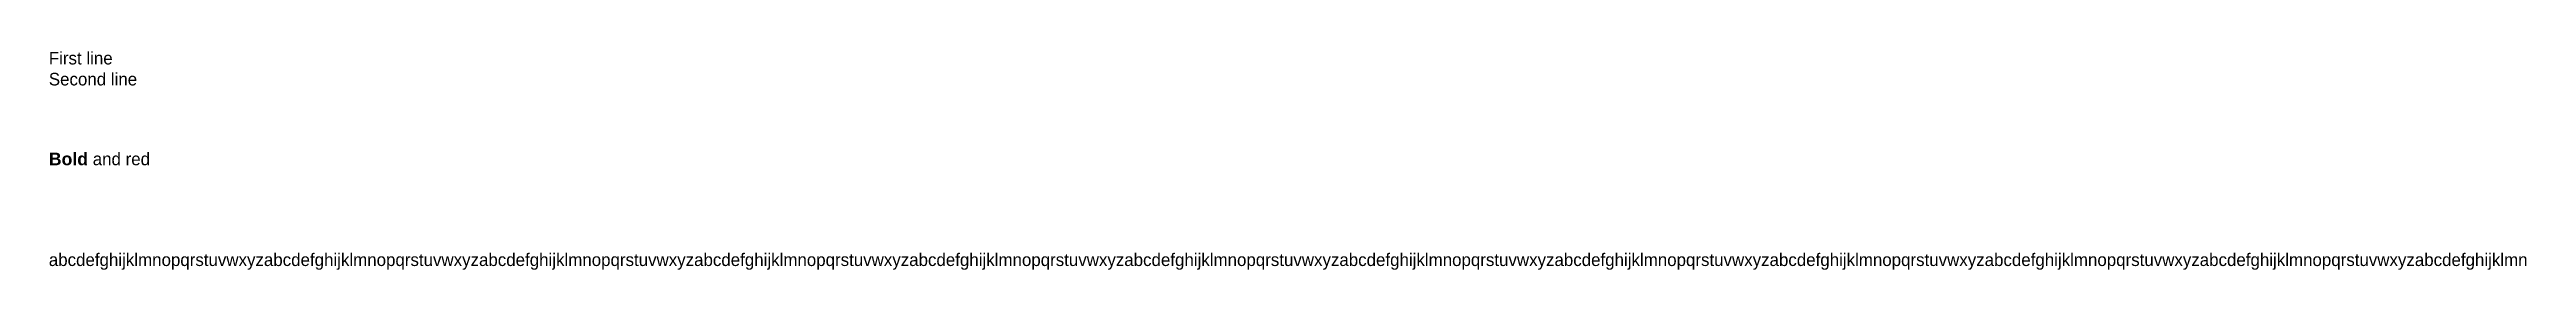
# Model space of a CAD drawing. Header units: metres. Extents: x 0 to 490, y -43 to 0.
import ezdxf

# ---------------------------------------------------------------- set-up
doc = ezdxf.new("R2010")
doc.units = ezdxf.units.M

msp = doc.modelspace()

# ---------------------------------------------------------------- texts
at = {"char_height": 2.5, "attachment_point": 1}
for s, insert, width in [('First line\\PSecond line', (0, 0), 60), ('{\\fArial|b1;Bold} and \\C1;red', (0, -20), 60), ('abcdefghijklmnopqrstuvwxyzabcdefghijklmnopqrstuvwxyzabcdefghijklmnopqrstuvwxyzabcdefghijklmnopqrstuvwxyzabcdefghijklmnopqrstuvwxyzabcdefghijklmnopqrstuvwxyzabcdefghijklmnopqrstuvwxyzabcdefghijklmnopqrstuvwxyzabcdefghijklmnopqrstuvwxyzabcdefghijklmnopqrstuvwxyzabcdefghijklmnopqrstuvwxyzabcdefghijklmn', (0, -40), 400)]:
    msp.add_mtext(s, dxfattribs=dict(at, insert=insert, width=width))

doc.saveas('drawing.dxf')
